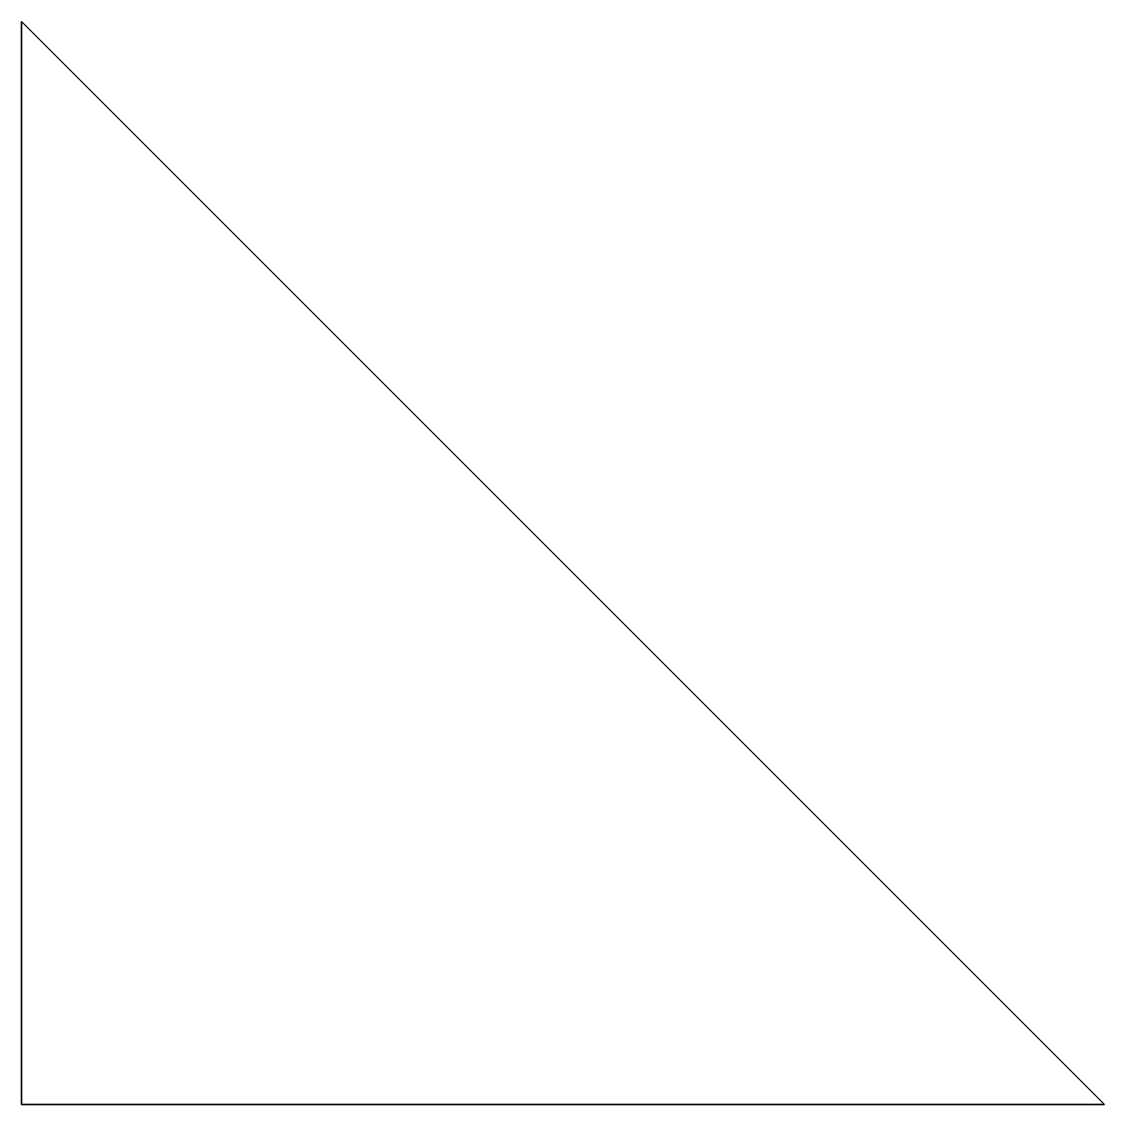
# Model space of a CAD drawing. Extents: x 589.5 to 599.5, y 415.5 to 425.5.
import ezdxf

# ---------------------------------------------------------------- set-up
doc = ezdxf.new("R2010")
doc.units = 0

msp = doc.modelspace()

# ---------------------------------------------------------------- linework, layer by layer
at = {"color": 7, "lineweight": 35, "ltscale": 0.25}
for p, q in [((589.5, 425.5), (589.5, 415.5)), ((589.5, 415.5), (599.5, 415.5))]:
    msp.add_line(p, q, dxfattribs=at)
at = {"color": 7, "lineweight": 35, "ltscale": 0.353553}
msp.add_line((599.5, 415.5), (589.5, 425.5), dxfattribs=at)

doc.saveas('drawing.dxf')
